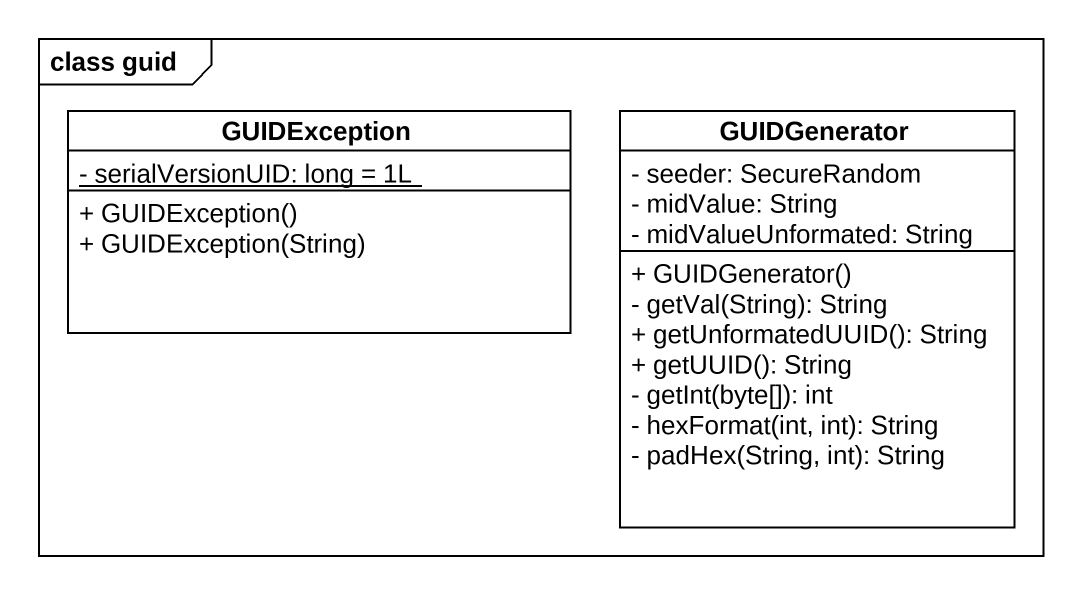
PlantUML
@startuml
mainframe class guid
hide circle
hide empty members
skinparam classAttributeIconSize 0
class GUIDException {
  {static} - serialVersionUID: long = 1L
  + GUIDException()
  + GUIDException(String)
}
class GUIDGenerator {
  - seeder: SecureRandom
  - midValue: String
  - midValueUnformated: String
  + GUIDGenerator()
  - getVal(String): String
  + getUnformatedUUID(): String
  + getUUID(): String
  - getInt(byte[]): int
  - hexFormat(int, int): String
  - padHex(String, int): String
}
@enduml
